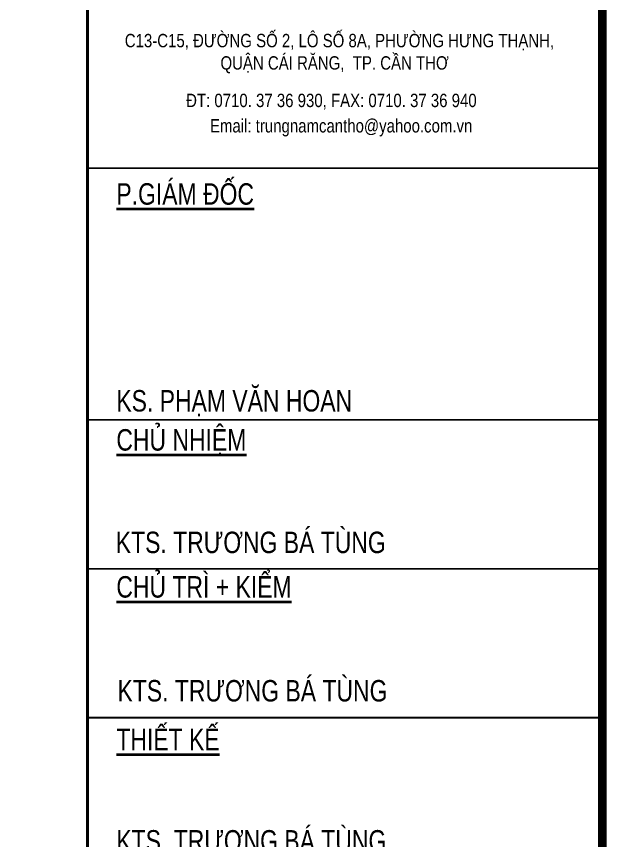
# Model space of a CAD drawing. Header units: millimetres. Extents: x 120 to 288, y 58 to 216.
# Drawn here: x 197.29 to 202.79, y 69.39 to 77.07 of the extents above; entities that cross this region are included whole.
import ezdxf

# ---------------------------------------------------------------- set-up
doc = ezdxf.new("R2010")
doc.units = ezdxf.units.MM
doc.header["$LTSCALE"] = 0.3
doc.header["$MEASUREMENT"] = 0
for name, color, linetype in [('LAYER 7', 7, 'CONTINUOUS'), ('LAYER5', 5, 'CONTINUOUS'), ('LAYER7', 7, 'CONTINUOUS')]:
    doc.layers.add(name, color=color, linetype=linetype)
doc.styles.add('VNI - HELVE', font='vbookmn.TTF', dxfattribs={"width": 0.8})

# ---------------------------------------------------------------- blocks, each defined once
blk = doc.blocks.new('AAEER')
at = {"layer": 'LAYER7', "const_width": 0.0278}
blk.add_lwpolyline([(380.365, 665.4696), (375.5654, 665.4696), (375.5654, 637.6947), (380.365, 637.6947)], close=True, dxfattribs=at)
at = {"layer": 'LAYER7', "const_width": 0.0174}
for points in [[(375.5654, 654.3457), (380.365, 654.3457)], [(375.5654, 651.9988), (380.365, 651.9988)], [(375.5654, 650.61), (380.365, 650.61)], [(375.5654, 649.2213), (380.365, 649.2213)]]:
    blk.add_lwpolyline(points, dxfattribs=at)
at = {"layer": 'LAYER 7', "lineweight": 35, "char_height": 0.2, "width": 5.319651, "attachment_point": 1, "style": 'VNI - HELVE'}
for s, insert in [('{\\LP.GIAÙM ÑOÁC}', (375.8332, 654.205)), ('KS. PHAÏM VAÊN HOAN', (375.8332, 652.2766)), ('{\\LCHUÛ NHIEÄM}', (375.8332, 651.9123)), ('KTS. TRÖÔNG BAÙ TUØNG', (375.8279, 650.9565)), ('{\\LCHUÛ TRÌ + KIEÅM}', (375.8332, 650.5417)), ('KTS. TRÖÔNG BAÙ TUØNG', (375.8438, 649.5731)), ('{\\LTHIEÁT KEÁ}', (375.8332, 649.1185)), ('KTS. TRÖÔNG BAÙ TUØNG', (375.8332, 648.1737))]:
    blk.add_mtext(s, dxfattribs=dict(at, insert=insert))
at = {"layer": 'LAYER5', "char_height": 0.124987, "width": 8.024198, "attachment_point": 1, "style": 'VNI - HELVE'}
for s, insert in [('{\\fVNI-Helve|b0|i0|c0|p2;C13-C15, ÑÖÔØNG SOÁ 2, LOÂ SOÁ 8A, PHÖÔØNG HÖNG THAÏNH, \\P                       QUAÄN CAÙI RAÊNG,  TP. CAÀN THÔ}', (375.9119, 655.5977)), ('{\\fVNI-Helve|b0|i0|c0|p2;ÑT: 0710. 37 36 930, FAX: 0710. 37 36 940}', (376.4839, 655.0397)), ('{\\fVNI-Helve|b0|i0|c0|p2;Email: trungnamcantho@yahoo.com.vn}', (376.7061, 654.8034))]:
    blk.add_mtext(s, dxfattribs=dict(at, insert=insert))

msp = doc.modelspace()

# ---------------------------------------------------------------- linework, layer by layer
at = {"layer": 'LAYER7', "linetype": 'Continuous', "const_width": 0.08}
msp.add_lwpolyline([(202.74885, 86.78282), (163.54885, 86.78282), (163.54885, 59.00791), (202.74885, 59.00791)], close=True, dxfattribs=at)

# ---------------------------------------------------------------- block references
at = {"layer": 'LAYER 7', "linetype": 'Continuous'}
msp.add_blockref('AAEER', (-177.61615, -578.6868), dxfattribs=at)

doc.saveas('drawing.dxf')
